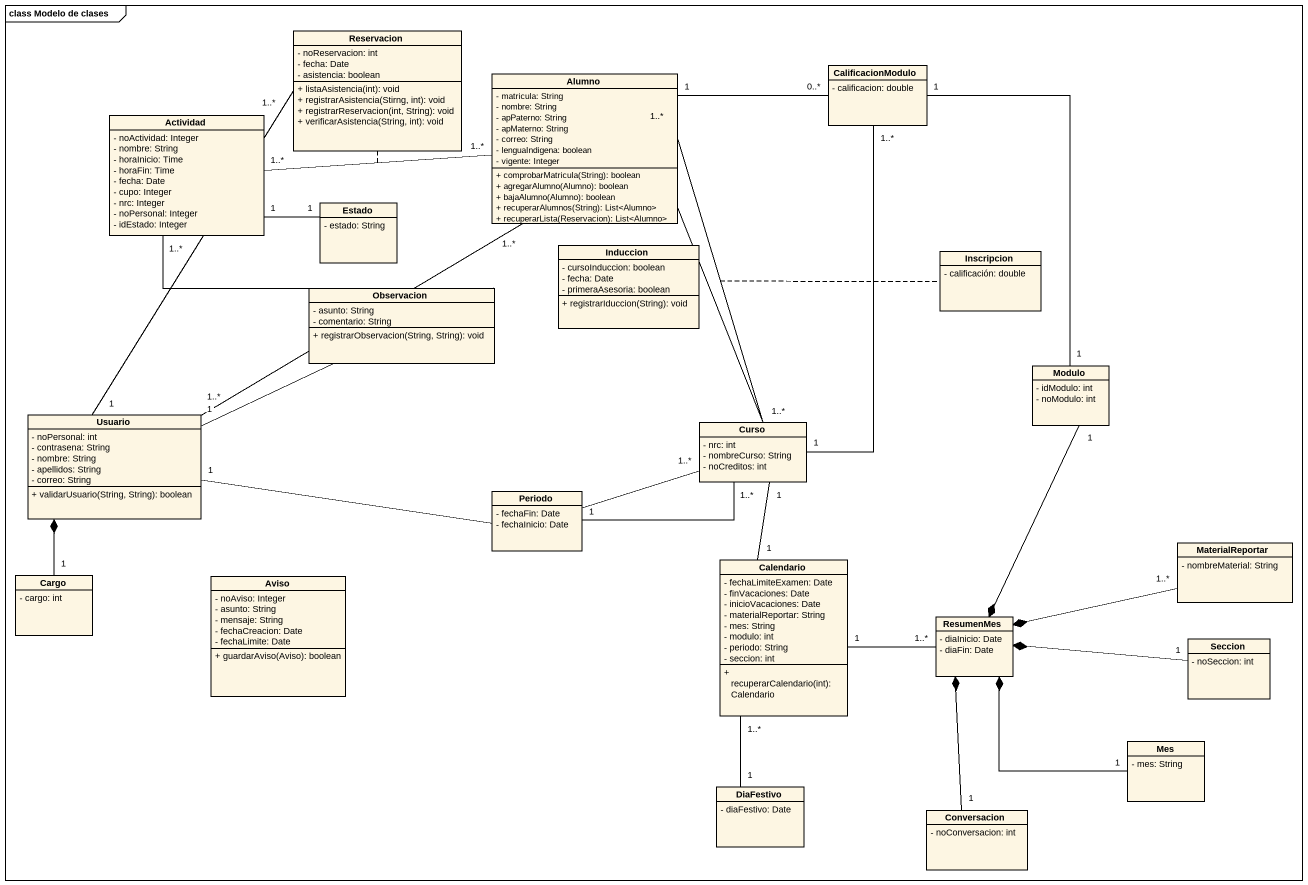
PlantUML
@startuml
mainframe class Modelo de clases
hide circle
hide empty members
skinparam classAttributeIconSize 0
class Reservacion {
  - noReservacion: int
  - fecha: Date
  - asistencia: boolean
  + listaAsistencia(int): void
  + registrarAsistencia(Stirng, int): void
  + registrarReservacion(int, String): void
  + verificarAsistencia(String, int): void
}
class CalificacionModulo {
  - calificacion: double
}
class Alumno {
  - matricula: String
  - nombre: String
  - apPaterno: String
  - apMaterno: String
  - correo: String
  - lenguaIndigena: boolean
  - vigente: Integer
  + comprobarMatricula(String): boolean
  + agregarAlumno(Alumno): boolean
  + bajaAlumno(Alumno): boolean
  + recuperarAlumnos(String): List<Alumno>
  + recuperarLista(Reservacion): List<Alumno>
}
class Actividad {
  - noActividad: Integer
  - nombre: String
  - horaInicio: Time
  - horaFin: Time
  - fecha: Date
  - cupo: Integer
  - nrc: Integer
  - noPersonal: Integer
  - idEstado: Integer
}
class Estado {
  - estado: String
}
class Induccion {
  - cursoInduccion: boolean
  - fecha: Date
  - primeraAsesoria: boolean
  + registrarIduccion(String): void
}
class Inscripcion {
  - calificación: double
}
class Observacion {
  - asunto: String
  - comentario: String
  + registrarObservacion(String, String): void
}
class Modulo {
  - idModulo: int
  - noModulo: int
}
class Usuario {
  - noPersonal: int
  - contrasena: String
  - nombre: String
  - apellidos: String
  - correo: String
  + validarUsuario(String, String): boolean
}
class Curso {
  - nrc: int
  - nombreCurso: String
  - noCreditos: int
}
class Periodo {
  - fechaFin: Date
  - fechaInicio: Date
}
class Calendario {
  - fechaLimiteExamen: Date
  - finVacaciones: Date
  - inicioVacaciones: Date
  - materialReportar: String
  - mes: String
  - modulo: int
  - periodo: String
  - seccion: int
  + recuperarCalendario(int): Calendario
}
class MaterialReportar {
  - nombreMaterial: String
}
class Cargo {
  - cargo: int
}
class Aviso {
  - noAviso: Integer
  - asunto: String
  - mensaje: String
  - fechaCreacion: Date
  - fechaLimite: Date
  + guardarAviso(Aviso): boolean
}
class ResumenMes {
  - diaInicio: Date
  - diaFin: Date
}
class Seccion {
  - noSeccion: int
}
class Mes {
  - mes: String
}
class DiaFestivo {
  - diaFestivo: Date
}
class Conversacion {
  - noConversacion: int
}
CalificacionModulo "1" -- "1" Modulo
Alumno "1" -right- "0..*" CalificacionModulo
Alumno "1..*" -- "1..*" Curso
(Alumno, Curso) .. Induccion
Alumno -- Curso
(Alumno, Curso) .. Inscripcion
Actividad "1..*" -right- "1..*" Alumno
(Actividad, Alumno) .. Reservacion
Actividad "1" -right- "1" Estado
Actividad "1..*" -- "1" Usuario
Modulo "1" --* ResumenMes
Usuario "1" -up- "1..*" Reservacion
Usuario "1..*" -up- "1..*" Alumno
(Usuario, Alumno) .. Observacion
Usuario "1" -right- "1..*" Curso
Curso "1" -up- "1..*" CalificacionModulo
Curso "1..*" -left- "1" Periodo
Curso "1" -- "1" Calendario
Calendario "1" -right- "1..*" ResumenMes
MaterialReportar "1..*" -left-* ResumenMes
Cargo "1" -up-* Usuario
Seccion "1" -left-* ResumenMes
Mes "1" -up-* ResumenMes
DiaFestivo "1" -up- "1..*" Calendario
Conversacion "1" -up-* ResumenMes
@enduml
